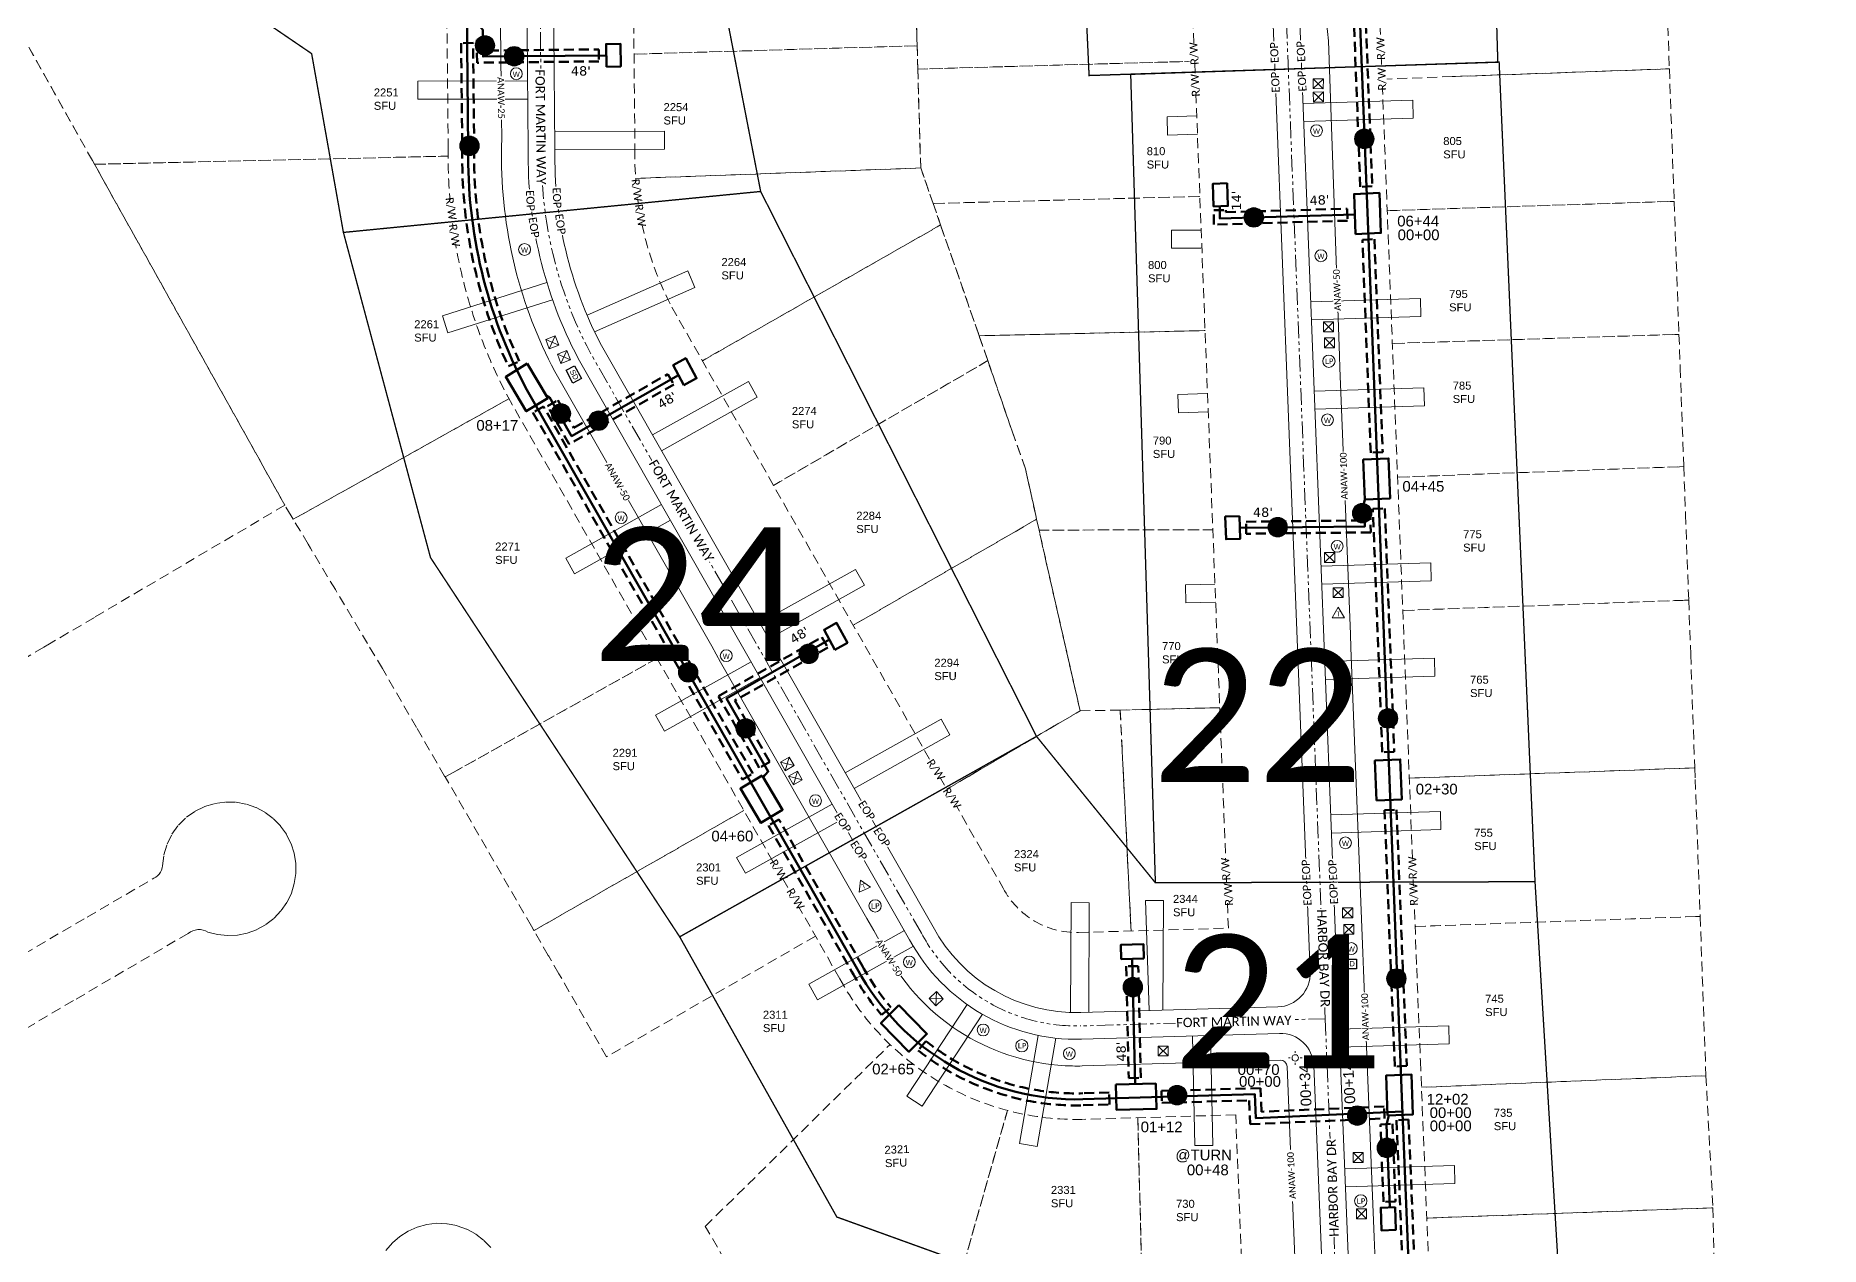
# Model space of a CAD drawing. Header units: inches. Extents: x 0 to 2372193, y 0 to 1426201.
# Drawn here: x 2370092 to 2371429, y 1421693 to 1422600 of the extents above; entities that cross this region are included whole.
import ezdxf
from ezdxf import colors
from ezdxf.entities.mleader import LeaderData, LeaderLine
from ezdxf.enums import TextEntityAlignment as Align
from ezdxf.lldxf.tags import DXFTag
from ezdxf.math import Vec2, Vec3

# ---------------------------------------------------------------- set-up
doc = ezdxf.new("R2010")
doc.units = ezdxf.units.IN
doc.header["$MEASUREMENT"] = 0
doc.linetypes.add('DASHED', pattern=[0.75, 0.5, -0.25])
doc.linetypes.add('PHANTOM2', pattern=[1.25, 0.625, -0.125, 0.125, -0.125, 0.125, -0.125])
for name, color, linetype in [('845CHH', 7, 'Continuous'), ('8645CHH', 7, 'Continuous'), ('ADDRESS', 6, 'Continuous'), ('EOP', 6, 'Continuous'), ('EX PED', 5, 'Continuous'), ('EXIST MH', 20, 'Continuous'), ('ga_clayton', 7, 'Continuous'), ('Grouping_Boundary', 2, 'Continuous'), ('HYDRANT', 7, 'Continuous'), ('INNER DUCT', 7, 'Continuous'), ('LIGHT_POST', 7, 'Continuous'), ('LINE LABELS', 7, 'Continuous'), ('Parcels', 7, 'Continuous'), ('Pedestal', 7, 'Continuous'), ('PROPOSED_BURIED', 5, 'Continuous'), ('REELS BUBBLES', 87, 'Continuous'), ('Right_of_Way', 7, 'Continuous'), ('Storm_Drain_Inlet', 7, 'Continuous'), ('StormDrain', 20, 'Continuous'), ('STREET NAMES', 250, 'Continuous'), ('Water_Meter', 7, 'Continuous')]:
    doc.layers.add(name, color=color, linetype=linetype)
for name, color, linetype, lineweight in [('BURIED CABLE EX', 32, 'BUR', 30), ('CenterLine', 161, 'Continuous', 0), ('DRIVEWAYS', 250, 'Continuous', 20), ('FireHydrant', 150, 'Continuous', 0), ('INNERDUCT', 4, 'Continuous', 53), ('Level 19', 7, 'DASHED', 0), ('Stationing', 7, 'Continuous', 0), ('Transformer', 92, 'Continuous', 0), ('WaterMeter', 252, 'Continuous', 0)]:
    doc.layers.add(name, color=color, linetype=linetype, lineweight=lineweight)
doc.styles.add('Legend', font='calibri.ttf')
doc.styles.add('PROPOSED', font='calibri.ttf')
doc.styles.get("Standard").update_dxf_attribs({"font": 'arial.ttf'})
doc.styles.add('Style-Arial', font='arial.ttf')
tags = doc.linetypes.add('BUR', pattern='A,4.693196,-0.073857,["B",Standard,S=0.5,R=0,X=0,Y=-0.25],-0.553701,4.679246', length=10).pattern_tags.tags
tags[6] = DXFTag(74, 10)

# ---------------------------------------------------------------- blocks, each defined once
blk = doc.blocks.new('_Open90')
at = {"color": 0, "linetype": 'ByBlock', "lineweight": -2}
for p, q in [((0, 0), (-1, 0)), ((-0.5, 0.5), (0, 0)), ((0, 0), (-0.5, -0.5))]:
    blk.add_line(p, q, dxfattribs=at)
blk = doc.blocks.new('8645CHH')
at = {"layer": '8645CHH', "color": 1, "lineweight": 70}
blk.add_lwpolyline([(9.1, -5.9), (-7.9, -5.8), (-7.9, 4.9), (9.1, 4.9)], close=True, dxfattribs=at)
blk = doc.blocks.new('845CHH')
at = {"layer": '845CHH', "color": 1, "lineweight": 90}
blk.add_lwpolyline([(15.8, -10.3), (-14.2, -10.2), (-14.3, 8.8), (15.7, 8.7)], close=True, dxfattribs=at)
blk = doc.blocks.new('FireHydrant')
at = {"layer": 'FireHydrant'}
for points in [[(0, 1.07), (0, 1.44)], [(-1.07, 0), (-1.44, 0)], [(0, -1.07), (0, -1.44)], [(1.07, 0), (1.44, 0)]]:
    blk.add_lwpolyline(points, dxfattribs=at)
blk.add_circle((0, 0), 0.701, dxfattribs=at)
blk = doc.blocks.new('LP')
at = {"layer": 'EXIST MH', "color": 250, "lineweight": 0}
blk.add_circle((0, 0), 4.61, dxfattribs=at)
at = {"layer": 'EXIST MH', "color": 250, "insert": (0.1, 0), "char_height": 4, "width": 6.256, "attachment_point": 5, "style": 'Legend'}
blk.add_mtext('{\\fVerdana|b0|i0|c0|p34;LP}', dxfattribs=at)
blk = doc.blocks.new('EX PED')
at = {"layer": 'EX PED', "color": 5, "lineweight": 0}
blk.add_lwpolyline([(-3.8, 3.7), (3.8, 3.7), (3.8, -3.7), (-3.8, -3.7)], close=True, dxfattribs=at)
for points in [[(-3.8, 3.7), (3.8, -3.7)], [(3.8, 3.7), (-3.8, -3.7)]]:
    blk.add_lwpolyline(points, dxfattribs=at)
blk = doc.blocks.new('StormDrainSymbol')
at = {"layer": 'StormDrain'}
blk.add_lwpolyline([(-1.36, 0.9), (1.36, 0.9), (1.36, -0.9), (-1.36, -0.9)], close=True, dxfattribs=at)
blk.add_text('SD', height=0.998, dxfattribs=at).set_placement((-0.87, -0.44))
blk = doc.blocks.new('Transformer')
at = {"layer": 'Transformer'}
blk.add_lwpolyline([(0, 1.52), (-1.31, -0.76), (1.31, -0.76)], close=True, dxfattribs=at)
blk.add_text('T', height=0.998, dxfattribs=at).set_placement((-0.35, -0.44))
blk = doc.blocks.new('WaterMeter')
at = {"layer": 'WaterMeter'}
blk.add_circle((0, 0), 1.11, dxfattribs=at)
blk.add_text('W', height=0.998, dxfattribs=at).set_placement((-0.66, -0.6))
blk = doc.blocks.new('*U310')
at = {"linetype": 'Continuous', "lineweight": 0, "true_color": 0xffffff}
h = blk.add_hatch(color=7, dxfattribs=at)
h.dxf.hatch_style = 1
h.paths.add_polyline_path([(-0.122, 0, 1), (0.122, 0, 1)])
at = {"color": 0, "linetype": 'ByBlock', "lineweight": -2}
blk.add_circle((0, 0), 0.122, dxfattribs=at)
at = {"color": 0, "linetype": 'ByBlock', "lineweight": -2, "style": 'PROPOSED'}
blk.add_attdef('CCFN', text='', height=0.0844, dxfattribs=at).set_placement((0, 0), align=Align.MIDDLE_CENTER)
at = {"color": 0, "linetype": 'ByBlock', "lineweight": -2, "flags": 104}
blk.add_attdef('CCFA', text='', height=0.0844, dxfattribs=at).set_placement((0.206, 0.09), align=Align.TOP_LEFT)

msp = doc.modelspace()

# ---------------------------------------------------------------- linework, layer by layer
at = {"layer": 'BURIED CABLE EX', "lineweight": 0}
for points in [[(2371071.5, 1422295.2), (2371069.3, 1422351.1), (2371068.9, 1422359.9), (2371060.7, 1422596), (2371059.2, 1422610), (2371052.9, 1422773.2), (2371052.4, 1422784.4), (2371044.4, 1422989.5), (2371044.1, 1422999.7), (2371042.8, 1423036, 0.275736), (2371011.8, 1423083.4), (2371001.4, 1423087.3, 0.44237), (2370932.9, 1423042.4), (2370932.3, 1423031.9, 0.334139), (2370974, 1422980.1, -0.33259), (2370985.3, 1422966.1), (2370991, 1422819.6)], [(2370501.8, 1422823.3, 0.241075), (2370537.9, 1422861.8), (2370540.1, 1422876.5, 0.337278), (2370498.9, 1422933.2), (2370488.2, 1422935.3, 0.52441), (2370426.3, 1422863, -0.233257), (2370423.7, 1422850), (2370400.1, 1422819.6, -0.349384), (2370382, 1422815.1, 0.045097), (2370347.7, 1422827.3, -0.202247), (2370338.4, 1422834.4, 0.574782), (2370237.3, 1422835.1), (2370232.7, 1422825.3, 0.791542), (2370327.9, 1422762.9, -0.278195), (2370343, 1422766.2, -0.321575), (2370439.6, 1422631.2), (2370440.6, 1422539), (2370441, 1422522.4)], [(2370441, 1422522.4), (2370441, 1422522.4, 0.061303), (2370448, 1422439), (2370451, 1422425.6, 0.060537), (2370480.7, 1422348.4), (2370598.3, 1422142.3), (2370605, 1422130.5), (2370714.7, 1421938.2), (2370719.8, 1421929.3), (2370729.2, 1421912.7, 0.269926), (2370868.7, 1421827.8)], [(2370868.7, 1421827.8, 0.011213), (2370876, 1421827.8), (2371024.5, 1421832.2, -0.411969), (2371029.6, 1421827.3), (2371036, 1421671.8)]]:
    msp.add_lwpolyline(points, format="xyb", dxfattribs=at).dxf.unprotected_set("ltscale", 0)
msp.add_lwpolyline([(2371106, 1421424.8), (2371095.4, 1421687.4), (2371094.9, 1421699.4), (2371089.6, 1421829.7), (2371086.9, 1421899.6), (2371086.4, 1421912.6), (2371077.5, 1422141.3), (2371077.1, 1422151.5), (2371071.5, 1422295.2)], dxfattribs=at).dxf.unprotected_set("ltscale", 0)
at = {"layer": 'CenterLine', "color": 7, "linetype": 'PHANTOM2', "lineweight": 0, "ltscale": 20}
msp.add_lwpolyline([(2371058.3, 1421863.2), (2371056.9, 1421898.5), (2371013.4, 1423014.7)], dxfattribs=at)
for points in [[(2371058.3, 1421863.2), (2371024.4, 1421862.2), (2370875.1, 1421857.8, -0.282509), (2370755.5, 1421927.3), (2370506.9, 1422363, -0.12709), (2370470.8, 1422515.2), (2370469.6, 1422631.3, 0.238982), (2370399.6, 1422769.9, 0.237463)], [(2371058.3, 1421863.2), (2371059.6, 1421828.2), (2371087.7, 1421135.5, -0.14542), (2371044.2, 1420958, -0.013028), (2370934.5, 1420776.7, -0.008589), (2370905.4, 1420734.4)]]:
    msp.add_lwpolyline(points, format="xyb", dxfattribs=at)
at = {"layer": 'DRIVEWAYS', "color": 1, "lineweight": 0}
for points in [[(2370460.4, 1422552.5), (2370378.1, 1422552.4), (2370378.1, 1422565.9), (2370460.3, 1422566.1)], [(2371041.6, 1422549.2), (2371123.8, 1422551.7), (2371124.2, 1422538.1), (2371042.1, 1422535.6)], [(2370480.7, 1422528.1), (2370563, 1422528.4), (2370562.9, 1422514.8), (2370480.8, 1422514.6)], [(2370962.4, 1422526.2), (2370940.1, 1422525.5), (2370939.7, 1422539.1), (2370961.9, 1422539.8)], [(2370965.3, 1422440.7), (2370943, 1422440.7), (2370943.1, 1422454.2), (2370965.2, 1422454.2)], [(2370504.9, 1422390.4), (2370580.3, 1422423.7), (2370585.7, 1422411.2), (2370510.5, 1422378.1)], [(2370479, 1422402), (2370400.5, 1422377.2), (2370396.4, 1422390.1), (2370474.8, 1422414.9)], [(2371047.3, 1422400.6), (2371129.6, 1422403.1), (2371130, 1422389.5), (2371047.9, 1422387)], [(2370554, 1422300.7), (2370625.8, 1422340.9), (2370632.4, 1422329), (2370560.7, 1422288.9)], [(2370970.5, 1422318.1), (2370948.2, 1422317.4), (2370947.8, 1422331), (2370970, 1422331.7)], [(2371050, 1422333.6), (2371132.2, 1422336.1), (2371132.6, 1422322.5), (2371050.5, 1422320.1)], [(2370567.4, 1422236.8), (2370495.5, 1422196.7), (2370488.9, 1422208.5), (2370560.7, 1422248.6)], [(2370634.4, 1422159.8), (2370706.2, 1422199.9), (2370712.8, 1422188.1), (2370641.1, 1422148)], [(2371055.1, 1422202.5), (2371137.3, 1422205), (2371137.7, 1422191.5), (2371055.6, 1422189)], [(2370976.1, 1422175.5), (2370953.8, 1422174.8), (2370953.4, 1422188.3), (2370975.5, 1422189)], [(2370634.6, 1422118.9), (2370562.8, 1422078.7), (2370556.2, 1422090.6), (2370627.9, 1422130.6)], [(2371057.8, 1422131), (2371140.1, 1422133.5), (2371140.5, 1422119.9), (2371058.4, 1422117.5)], [(2370698.3, 1422047.6), (2370770.2, 1422087.8), (2370776.7, 1422075.9), (2370705, 1422035.8)], [(2370695.4, 1422012.3), (2370623.6, 1421972.2), (2370617, 1421984), (2370688.7, 1422024.1)], [(2371062.3, 1422015.9), (2371144.6, 1422018.4), (2371145, 1422004.9), (2371062.9, 1422002.4)], [(2370926.3, 1421869.5), (2370923.5, 1421951.9), (2370937, 1421951.8), (2370936.6, 1421869.6)], [(2370867.3, 1421867.8), (2370867.7, 1421950.2), (2370881.3, 1421950.1), (2370880.9, 1421868)], [(2370749.5, 1421917.5), (2370677.6, 1421877.3), (2370671.1, 1421889.2), (2370742.8, 1421929.3)], [(2370801.3, 1421866.5), (2370756, 1421797.6), (2370744.7, 1421805.2), (2370789.9, 1421873.8)], [(2371068.6, 1421855.4), (2371150.9, 1421857.9), (2371151.2, 1421844.3), (2371069.1, 1421841.9)], [(2370856.4, 1421848.6), (2370842.3, 1421767.4), (2370829, 1421769.8), (2370843, 1421850.7)], [(2370972.3, 1421850.6), (2370974, 1421768.3), (2370960.4, 1421768.1), (2370958.7, 1421850.2)], [(2371072.8, 1421750.7), (2371155.1, 1421753.3), (2371155.4, 1421739.8), (2371073.3, 1421737.2)]]:
    msp.add_lwpolyline(points, dxfattribs=at)
at = {"layer": 'EOP', "color": 6, "lineweight": 0}
msp.add_lwpolyline([(2371097.7, 1421135.9), (2371069.6, 1421828.9), (2371066.9, 1421898.9), (2371024.5, 1422988.3)], dxfattribs=at)
for points in [[(2371005.3, 1422966.9), (2371046.9, 1421898.1, -0.417054), (2371022.7, 1421872.1), (2370874.9, 1421867.8, -0.282722), (2370764.2, 1421932.1), (2370515.7, 1422367.7, -0.127245), (2370480.8, 1422515.1), (2370479.6, 1422631.4, 0.1823)], [(2370459.6, 1422631.3), (2370460.8, 1422515.2, 0.12726), (2370498.2, 1422358.1), (2370746.7, 1421922.4, 0.282318), (2370875.4, 1421847.8), (2371023.9, 1421852.2, -0.411379), (2371049.6, 1421828.1), (2371077.8, 1421135.1, -0.14542)]]:
    msp.add_lwpolyline(points, format="xyb", dxfattribs=at)
at = {"layer": 'Grouping_Boundary', "const_width": 1}
msp.add_lwpolyline([(2370854.9, 1423141.9), (2371170.6, 1423154.2), (2371187.6, 1422580.1), (2370881.2, 1422570.1)], close=True, dxfattribs=at)
at = {"layer": 'INNERDUCT'}
for points in [[(2370519.2, 1422585.2), (2370426.9, 1422584.3), (2370426.7, 1422604.4), (2370423, 1422608.8)], [(2370979.2, 1422472.2), (2370979.2, 1422463), (2371080.5, 1422465.9)], [(2370573.4, 1422345.6), (2370493.2, 1422299.9), (2370476.6, 1422329.1), (2370474.3, 1422330.2)], [(2370472.7, 1422326.8), (2370472.7, 1422326.8)], [(2371087.9, 1422252.3), (2371087.1, 1422249.2), (2371087.8, 1422232.1), (2370994.4, 1422231.2)], [(2371091.5, 1422252.5), (2371091.5, 1422252.5)], [(2370636.9, 1422044.2), (2370640.7, 1422048.4), (2370609.4, 1422103.3), (2370686.5, 1422147.3)], [(2370915.7, 1421814.2), (2370913.5, 1421908.1)], [(2370920.2, 1421814.3), (2370920.2, 1421814.3)], [(2371106, 1421790.6), (2371104.1, 1421783.7), (2371106.6, 1421721.8)]]:
    msp.add_lwpolyline(points, dxfattribs=at)
at = {"layer": 'Level 19', "color": 2, "lineweight": 50, "ltscale": 15}
for points in [[(2371084.5, 1422486.7), (2371078.5, 1422642.5), (2371087.4, 1422642.9), (2371093.5, 1422487.1)], [(2370431.2, 1422597), (2370431.3, 1422588.8), (2370513.6, 1422589.7), (2370513.7, 1422580.7), (2370422.4, 1422579.7), (2370422.2, 1422596.9)], [(2371074.9, 1422461.3), (2370974.7, 1422458.4), (2370974.7, 1422469.1), (2370983.7, 1422469.1), (2370983.7, 1422467.7), (2371074.7, 1422470.3)], [(2371092.3, 1422287.4), (2371086.1, 1422447), (2371095.1, 1422447.4), (2371101.3, 1422287.8)], [(2370483, 1422326.8), (2370494.9, 1422306), (2370565.5, 1422346.3), (2370570, 1422338.5), (2370491.5, 1422293.8), (2370475.2, 1422322.4)], [(2370464.3, 1422317.6), (2370621.3, 1422042.4), (2370629.1, 1422046.9), (2370472.1, 1422322.1)], [(2371101, 1422062.9), (2371093.9, 1422245.3), (2371102.9, 1422245.7), (2371110, 1422063.3)], [(2370998.9, 1422235.7), (2371083.1, 1422236.6), (2371082.8, 1422244.4), (2371091.8, 1422244.7), (2371092.4, 1422227.7), (2370999, 1422226.7)], [(2370685.4, 1422141.4), (2370615.6, 1422101.6), (2370641.8, 1422055.7), (2370634, 1422051.3), (2370603.3, 1422105), (2370680.9, 1422149.2)], [(2371110.4, 1421827.4), (2371107.4, 1421900.4), (2371102.7, 1422019.4), (2371111.7, 1422019.7), (2371116.4, 1421900.8), (2371119.4, 1421827.8)], [(2370909.1, 1421902.5), (2370910.9, 1421818.7), (2370919.9, 1421819), (2370918.1, 1421902.7)], [(2370935.8, 1421800.1), (2371001.2, 1421802), (2371001.9, 1421784.1), (2371102.6, 1421788.5), (2371102.3, 1421797.5), (2371010.5, 1421793.5), (2371009.8, 1421811.2), (2370935.6, 1421809.1)], [(2371101.9, 1421725.9), (2371099.6, 1421784), (2371108.6, 1421784.4), (2371110.9, 1421726.3)], [(2371132.1, 1421510.4), (2371120.7, 1421787.6), (2371111.7, 1421787.2), (2371123.1, 1421510)]]:
    msp.add_lwpolyline(points, close=True, dxfattribs=at)
for points in [[(2370410.4, 1422594.4), (2370411.3, 1422515.4, 0.113569), (2370445.9, 1422352.2), (2370454, 1422356, -0.113681), (2370420.3, 1422515.4), (2370419.4, 1422594.5)], [(2370640.9, 1422008), (2370703.4, 1421898.4, 0.051331), (2370725.6, 1421866), (2370732.6, 1421871.7, -0.05155), (2370711.3, 1421902.7), (2370648.7, 1422012.5)], [(2370896.2, 1421808), (2370876.5, 1421807.3, -0.175143), (2370758.7, 1421846.5), (2370753.1, 1421839.4, 0.175067), (2370876.8, 1421798.3), (2370896.5, 1421799)]]:
    msp.add_lwpolyline(points, format="xyb", close=True, dxfattribs=at)
at = {"layer": 'Parcels', "color": 255, "linetype": 'DASHED', "lineweight": 0, "ltscale": 15}
for points in [[(2370531.6, 1422692.9), (2370731.8, 1422746.1), (2370748.1, 1422738), (2370749.9, 1422676.7), (2370752.3, 1422592.4), (2370540.1, 1422586.1)], [(2370960.3, 1422580.8), (2370752.8, 1422574.9), (2370752.1, 1422600.3), (2370749.9, 1422676.7), (2370956.3, 1422681.8)], [(2371097.1, 1422666.1), (2371251.2, 1422672.3), (2371309.4, 1422674.6), (2371312.6, 1422674.7), (2371316.2, 1422575.1), (2371313.2, 1422575), (2371153.5, 1422569.3), (2371100.9, 1422567.4)], [(2370075.4, 1422610.9), (2370134, 1422506.4), (2370135.6, 1422503.6), (2370278.3, 1422248.1), (2370135.5, 1422164), (2370101.8, 1422144.1), (2370097.7, 1422141.7), (2370036.4, 1422105.6)], [(2370400.8, 1422509.7), (2370136.6, 1422503.6), (2370135.6, 1422503.6), (2370134, 1422506.4), (2370075.4, 1422610.9), (2370221.4, 1422614.2), (2370253.6, 1422615), (2370399.7, 1422618.3)], [(2370540.1, 1422586.1), (2370752.3, 1422592.4), (2370752.8, 1422574.9), (2370755, 1422500.8), (2370541.3, 1422493)], [(2370964.2, 1422479.5), (2370764.3, 1422474.2), (2370755, 1422500.8), (2370752.8, 1422574.9), (2370960.3, 1422580.8)], [(2371100.9, 1422567.4), (2371153.5, 1422569.3), (2371313.2, 1422575), (2371316.2, 1422575.1), (2371319.8, 1422475.8), (2371316.7, 1422475.7), (2371104.7, 1422468.8)], [(2370446.3, 1422327.9), (2370287.3, 1422239), (2370284.6, 1422237.5), (2370283, 1422240.2), (2370278.3, 1422248.1), (2370135.6, 1422503.6), (2370136.6, 1422503.6), (2370400.8, 1422509.7)], [(2370541.3, 1422493), (2370755, 1422500.8), (2370764.3, 1422474.2), (2370769.9, 1422458.1), (2370591.3, 1422356.3)], [(2370968.1, 1422378.9), (2370798.8, 1422375.1), (2370769.9, 1422458.1), (2370764.3, 1422474.2), (2370964.2, 1422479.5)], [(2371104.7, 1422468.8), (2371316.7, 1422475.7), (2371319.8, 1422475.8), (2371323.4, 1422376.1), (2371320.4, 1422376), (2371108.6, 1422369.3)], [(2370591.3, 1422356.3), (2370769.9, 1422458.1), (2370798.8, 1422375.1), (2370805.3, 1422356.4), (2370644.6, 1422262.9)], [(2370973.9, 1422229.7), (2370843.7, 1422229.4), (2370833.5, 1422275.4), (2370823.5, 1422303.5), (2370805.3, 1422356.4), (2370798.8, 1422375.1), (2370968.1, 1422378.9)], [(2371108.6, 1422369.3), (2371320.4, 1422376), (2371323.4, 1422376.1), (2371324.4, 1422351), (2371325.1, 1422329.4), (2371327, 1422277), (2371323.9, 1422276.9), (2371112.5, 1422269.1)], [(2370644.6, 1422262.9), (2370805.3, 1422356.4), (2370823.5, 1422303.5), (2370833.5, 1422275.4), (2370839.2, 1422249.9), (2370841.3, 1422240.3), (2370841.9, 1422237.6), (2370704.4, 1422158.1)], [(2370557.3, 1422133.3), (2370405, 1422048), (2370398.5, 1422044.4), (2370398.1, 1422045), (2370377, 1422081.5), (2370351.5, 1422125.6), (2370340.3, 1422144.3), (2370316.2, 1422184.8), (2370297.5, 1422215.9), (2370295.8, 1422218.9), (2370284.6, 1422237.5), (2370287.3, 1422239), (2370446.3, 1422327.9)], [(2371112.5, 1422269.1), (2371323.9, 1422276.9), (2371327, 1422277), (2371328.3, 1422241.2), (2371330.7, 1422176.9), (2371327.6, 1422176.8), (2371116.4, 1422169.2)], [(2370704.4, 1422158.1), (2370841.9, 1422237.6), (2370849.1, 1422205.2), (2370874.5, 1422094), (2370774.5, 1422035.2)], [(2370979.1, 1422096.3), (2370920.8, 1422094.9), (2370904.5, 1422094.5), (2370874.5, 1422094), (2370849.1, 1422205.2), (2370843.7, 1422229.4), (2370843.7, 1422229.4), (2370843.7, 1422229.4), (2370973.9, 1422229.7)], [(2371116.4, 1422169.2), (2371327.6, 1422176.8), (2371330.7, 1422176.9), (2371332.2, 1422136.1), (2371335.2, 1422051.2), (2371335.2, 1422051.2), (2371121.3, 1422043.5)], [(2370622.4, 1422019.3), (2370465.1, 1421929.3), (2370464.7, 1421929.9), (2370463.2, 1421932.5), (2370398.5, 1422044.4), (2370405, 1422048), (2370557.3, 1422133.3)], [(2370774.5, 1422035.2), (2370874.5, 1422094), (2370904.5, 1422094.5), (2370906, 1422064.9), (2370912.7, 1421928.9)], [(2370912.7, 1421928.9), (2370906, 1422064.9), (2370904.5, 1422094.5), (2370920.8, 1422094.9), (2370979.1, 1422096.3)], [(2371121.3, 1422043.5), (2371335.2, 1422051.2), (2371335.2, 1422051.2), (2371335.6, 1422042.6), (2371339.3, 1421939.9), (2371336.1, 1421939.8), (2371125.6, 1421932.3)], [(2370043.7, 1421889), (2370130.2, 1421939.4), (2370180, 1421968.5), (2370181.5, 1421969.3), (2370182.9, 1421970.3), (2370184.1, 1421971.6), (2370185.1, 1421973), (2370185.8, 1421974.5), (2370186.3, 1421976.2), (2370186.5, 1421977.9), (2370187.6, 1421986.1), (2370190, 1421994.1), (2370193.7, 1422001.6), (2370198.6, 1422008.3), (2370204.6, 1422014.2), (2370211.1, 1422018.7), (2370218.2, 1422022.2), (2370225.8, 1422024.5), (2370233.7, 1422025.6), (2370241.7, 1422025.4), (2370249.5, 1422024), (2370256.8, 1422021.4), (2370263.6, 1422017.8), (2370269.7, 1422013.1), (2370275.1, 1422007.6), (2370279.6, 1422001.3), (2370283, 1421994.4), (2370285.3, 1421987.1), (2370286.5, 1421979.6), (2370286.5, 1421972), (2370285.4, 1421964.5), (2370283.2, 1421957.3), (2370279.9, 1421950.4), (2370275.4, 1421944), (2370270.1, 1421938.4), (2370263.9, 1421933.6), (2370257.1, 1421929.9), (2370250.1, 1421927.4), (2370242.7, 1421925.9), (2370235.3, 1421925.5), (2370227.8, 1421926.3), (2370220.6, 1421928.1), (2370218.9, 1421929), (2370217, 1421929.7), (2370215.1, 1421930), (2370213.1, 1421930), (2370211.2, 1421929.7), (2370209.3, 1421929.2), (2370207.5, 1421928.3), (2370205.9, 1421927.2), (2370119.9, 1421876.8), (2370033.1, 1421826)], [(2370676, 1421925.2), (2370519.5, 1421834.7), (2370483.8, 1421896.9), (2370476.1, 1421910.2), (2370475.8, 1421910.7), (2370465.1, 1421929.3), (2370622.4, 1422019.3)], [(2371125.6, 1421932.3), (2371336.1, 1421939.8), (2371339.3, 1421939.9), (2371343.6, 1421820.5), (2371343.6, 1421820.5), (2371130.4, 1421811.8)], [(2370820, 1421794.5), (2370769.2, 1421615.7), (2370768.5, 1421613.1), (2370650.7, 1421609.1), (2370649.8, 1421610.7), (2370643.5, 1421621.8), (2370642.2, 1421623.9), (2370594.3, 1421706.1), (2370593.4, 1421707.5), (2370732, 1421843.9)], [(2371130.4, 1421811.8), (2371343.6, 1421820.5), (2371343.6, 1421820.5), (2371348.9, 1421721.5), (2371348.9, 1421721.5), (2371134.3, 1421713.8)], [(2370917.7, 1421789), (2370922, 1421621.9), (2370922.1, 1421618.2), (2370768.5, 1421613.1), (2370769.2, 1421615.7), (2370820, 1421794.5)], [(2370998, 1421620.7), (2370922.1, 1421618.2), (2370922, 1421621.9), (2370917.7, 1421789)], [(2371134.3, 1421713.8), (2371348.9, 1421721.5), (2371348.9, 1421721.5), (2371351.1, 1421615), (2371138.5, 1421610.7)], [(2370354.1, 1421689.6), (2370358.9, 1421695.3), (2370364.5, 1421700.1), (2370370.8, 1421704.1), (2370377.6, 1421707.1), (2370384.8, 1421709.1), (2370392.2, 1421709.9), (2370399.9, 1421709.6), (2370407.5, 1421708.1), (2370414.7, 1421705.5), (2370421.4, 1421701.8), (2370427.5, 1421697.1), (2370432.8, 1421691.5)]]:
    msp.add_lwpolyline(points, dxfattribs=at)
at = {"layer": 'PROPOSED_BURIED', "color": 10, "lineweight": 60, "ltscale": 6}
for points in [[(2371062.2, 1423063.3, -0.084758), (2371067.8, 1423036.9), (2371069.4, 1422990), (2371089.8, 1422467.5)], [(2371116.2, 1421793.6), (2371006.2, 1421788.8), (2371005.5, 1421806.6), (2370876.6, 1421802.8, -0.281661), (2370707.4, 1421900.5), (2370458.8, 1422336.4, -0.127288), (2370415.8, 1422515.4), (2370414.7, 1422618.8, 0.29879), (2370346.1, 1422744.7), (2370402.4, 1422855.5, -0.997212), (2370562, 1422900.5)], [(2371115.7, 1421804.7), (2371142.7, 1421137.9, -0.144974), (2371091.8, 1420930.6, -0.013036), (2370980.6, 1420746.7, -0.015014), (2370926.9, 1420670.7, -0.005912), (2370909, 1420647.8, -0.015014)]]:
    msp.add_lwpolyline(points, format="xyb", dxfattribs=at)
msp.add_lwpolyline([(2371089.8, 1422467.5), (2371111.9, 1421900.6), (2371115.7, 1421804.7)], dxfattribs=at)
at = {"layer": 'Right_of_Way', "color": 3, "linetype": 'DASHED', "lineweight": 0, "ltscale": 15}
for points in [[(2371084.4, 1422990.5), (2371126.8, 1421901.2), (2371129.6, 1421831.3), (2371157.7, 1421138.6, -0.144888)], [(2370539.6, 1422631.7), (2370540.8, 1422514.8, 0.12719), (2370568.4, 1422396.5), (2370816.8, 1421961.1, 0.284943), (2370873.3, 1421927.8), (2370985.6, 1421931.1), (2370946, 1422947.9, -1.765626)], [(2371017.8, 1421132.4), (2370991.1, 1421791.2), (2370877, 1421787.8, -0.281492), (2370694.3, 1421893.2), (2370445.6, 1422329.1, -0.127297), (2370400.8, 1422515.4), (2370399.6, 1422631, 0.287318)]]:
    msp.add_lwpolyline(points, format="xyb", dxfattribs=at)

# ---------------------------------------------------------------- block references
at = {"layer": '845CHH', "color": 1, "lineweight": 50}
for p, rotation in [((2371090.6, 1422467.5), 272.3453997614127), ((2370459.4, 1422335.3), 121.0452160463047), ((2371097.5, 1422268.5), 272.3453997614127), ((2370635.4, 1422026.7), 121.0452160463047), ((2371106.3, 1422042.9), 272.3453997614127), ((2370742.4, 1421854.8), 134.683123340067), ((2371114.6, 1421806.8), 272.3453997614127), ((2370917.3, 1421804), 181.6954378195075)]:
    msp.add_blockref('845CHH', p, dxfattribs=dict(at, rotation=rotation))
at = {"layer": '8645CHH', "color": 1, "lineweight": 50}
for p, rotation in [((2370525.1, 1422585.9), 271.1354207083278), ((2370979.2, 1422480.1), 91.95500150197732), ((2370578.3, 1422348.9), 298.4817896526605), ((2370988.5, 1422230.6), 91.95500150197732), ((2370691.4, 1422150.6), 298.4817896526605), ((2370913.1, 1421913.9), 1.53920880023354), ((2371105, 1421712.6), 91.95500150197732)]:
    msp.add_blockref('8645CHH', p, dxfattribs=dict(at, rotation=rotation))
at = {"layer": 'HYDRANT', "lineweight": 35, "xscale": 3.5, "yscale": 3.5, "zscale": 3.5}
msp.add_blockref('FireHydrant', (2371035.8, 1421833.8), dxfattribs=at)
at = {"layer": 'LIGHT_POST', "lineweight": 35}
for p in [(2371061, 1422356), (2370720.8, 1421947.8), (2370830.8, 1421843), (2371084.9, 1421726.6)]:
    msp.add_blockref('LP', p, dxfattribs=at)
at = {"layer": 'Pedestal', "lineweight": 35}
for p, rotation in [((2371053, 1422563.9), 359.1559067511963), ((2371053.1, 1422554), 1.278358418100945), ((2370478.8, 1422370.1), 20.55389228791241), ((2370487.5, 1422359.1), 20.55389228791241), ((2370654.9, 1422054.2), 29.70132953797674), ((2370661.1, 1422043.7), 29.70132953797674), ((2370766.6, 1421878.2), 43.44719820708565), ((2370766.6, 1421878.2), 43.44719820708565)]:
    msp.add_blockref('EX PED', p, dxfattribs=dict(at, rotation=rotation))
for p in [(2371060.7, 1422381.8), (2371061.4, 1422369.7), (2371061.6, 1422208.8), (2371068, 1422182.5), (2371075.1, 1421942.5), (2371075.9, 1421930.2), (2370936.7, 1421839), (2370936.7, 1421839), (2371082.9, 1421759.2), (2371085.4, 1421717)]:
    msp.add_blockref('EX PED', p, dxfattribs=at)
at = {"layer": 'REELS BUBBLES', "color": 250, "lineweight": 0, "xscale": 60, "yscale": 60, "zscale": 60}
for p, values in [((2370428.3, 1422592.6), {'CCFN': '807'}), ((2370450.2, 1422584.5), {'CCFN': '57'}), ((2371087.5, 1422522.6), {'CCFN': '11'}), ((2370416.7, 1422517.4), {'CCFN': '508'}), ((2371004.7, 1422463.8), {'CCFN': '51'}), ((2370485.3, 1422316.8), {'CCFN': '806'}), ((2370513.4, 1422311.4), {'CCFN': '56'}), ((2371022.6, 1422231.6), {'CCFN': '50'}), ((2370671, 1422136.7), {'CCFN': '55'}), ((2370580.7, 1422122.8), {'CCFN': '508'}), ((2370623.8, 1422080.8), {'CCFN': '805'}), ((2371105.3, 1422088.3), {'CCFN': '302'}), ((2371111.6, 1421893.3), {'CCFN': '302'}), ((2370914, 1421886.9), {'CCFN': '49'}), ((2370947.2, 1421805.9), {'CCFN': '508'}), ((2371082.2, 1421790.6), {'CCFN': '10'}), ((2371104.4, 1421766.4), {'CCFN': '48'})]:
    msp.add_blockref('*U310', p, dxfattribs=at).add_auto_attribs(values)
at = {"layer": 'Storm_Drain_Inlet', "lineweight": 35, "xscale": 4, "yscale": 4, "zscale": 4, "rotation": 298.1495993399128}
msp.add_blockref('StormDrainSymbol', (2370494.9, 1422346.1), dxfattribs=at)
at = {"layer": 'Storm_Drain_Inlet', "lineweight": 35, "xscale": 4, "yscale": 4, "zscale": 4}
msp.add_blockref('StormDrainSymbol', (2371076.2, 1421904.2), dxfattribs=at)
at = {"layer": 'Transformer', "lineweight": 35, "xscale": 3.5, "yscale": 3.5, "zscale": 3.5}
msp.add_blockref('Transformer', (2371068, 1422166.4), dxfattribs=at)
at = {"layer": 'Transformer', "lineweight": 35, "xscale": 3.5, "yscale": 3.5, "zscale": 3.5, "rotation": 23.86523279631395}
msp.add_blockref('Transformer', (2370712, 1421962.3), dxfattribs=at)
at = {"layer": 'Water_Meter', "color": 5, "lineweight": 35, "xscale": 4, "yscale": 4}
for p in [(2370451.8, 1422571.4, 5), (2371051.7, 1422528.8, 5), (2370458, 1422439.7, 5), (2371055, 1422435, 5), (2371059.9, 1422312, 5), (2370530.4, 1422238.7, 5), (2371067.2, 1422217.3, 5), (2370609.2, 1422135.3, 5), (2371070, 1422117.2, 5), (2370676.1, 1422026.6, 5), (2371073.4, 1421995, 5), (2371077.8, 1421915.8, 5), (2370746.4, 1421905.7, 5), (2370801.8, 1421854.8, 5), (2370866.4, 1421837.1, 5)]:
    msp.add_blockref('WaterMeter', p, dxfattribs=at)

# ---------------------------------------------------------------- texts
at = {"layer": 'ADDRESS', "color": 1, "lineweight": 35, "char_height": 6, "attachment_point": 1}
for s, insert in [('2251\\PSFU', (2370345, 1422560.4)), ('2254\\PSFU', (2370562.2, 1422549.4)), ('810\\PSFU', (2370924.4, 1422516.4)), ('805\\PSFU', (2371146.7, 1422524)), ('2264\\PSFU', (2370605.6, 1422433.3)), ('800\\PSFU', (2370925.4, 1422431.1)), ('795\\PSFU', (2371151.1, 1422409.4)), ('2261\\PSFU', (2370375.3, 1422386.7)), ('785\\PSFU', (2371153.8, 1422340.7)), ('2274\\PSFU', (2370658.4, 1422321.7)), ('790\\PSFU', (2370929, 1422299.5)), ('2284\\PSFU', (2370706.7, 1422243.2)), ('2271\\PSFU', (2370436, 1422220.1)), ('775\\PSFU', (2371161.6, 1422229.3)), ('770\\PSFU', (2370935.9, 1422145.5)), ('2294\\PSFU', (2370765.2, 1422133)), ('765\\PSFU', (2371166.8, 1422120.3)), ('2291\\PSFU', (2370524, 1422065.5)), ('755\\PSFU', (2371169.9, 1422005.6)), ('2301\\PSFU', (2370586.6, 1421979.6)), ('2324\\PSFU', (2370824.9, 1421989.6)), ('2344\\PSFU', (2370944.1, 1421956)), ('745\\PSFU', (2371178.1, 1421881.2)), ('2311\\PSFU', (2370636.7, 1421869.2)), ('735\\PSFU', (2371184.6, 1421795.7)), ('2331\\PSFU', (2370852.6, 1421737.9)), ('730\\PSFU', (2370946.4, 1421727.5))]:
    msp.add_mtext(s, dxfattribs=dict(at, insert=insert))
at = {"layer": 'ADDRESS', "color": 1, "lineweight": 35, "insert": (2370727.7, 1421767.9), "char_height": 6, "attachment_point": 1, "rotation": 2.1329}
msp.add_mtext('2321\\PSFU', dxfattribs=at)
at = {"layer": 'Grouping_Boundary', "style": 'PROPOSED'}
for s, p in [('24', (2370508.7, 1422131.4)), ('22', (2370928.4, 1422040.5)), ('21', (2370944, 1421826.1))]:
    msp.add_text(s, height=100, dxfattribs=at).set_placement(p)
at = {"layer": 'INNER DUCT', "char_height": 7, "width": 12.108, "attachment_point": 5, "style": 'Legend'}
for s, insert, rotation in [("\\pxqc;{\\fVerdana|b0|i0|c0|p34;48'}", (2370500.2, 1422573.5), 0.1314), ("\\pxqc;{\\fVerdana|b0|i0|c0|p34;14'}", (2370991.7, 1422476.3), 89.8842), ("\\pxqc;{\\fVerdana|b0|i0|c0|p34;48'}", (2371053.9, 1422476.7), 2.5287), ("\\pxqc;{\\fVerdana|b0|i0|c0|p34;48'}", (2370564.9, 1422326.7), 31.3441), ("\\pxqc;{\\fVerdana|b0|i0|c0|p34;48'}", (2371011.5, 1422242.7), 0.0669), ("\\pxqc;{\\fVerdana|b0|i0|c0|p34;48'}", (2370664.1, 1422150.6), 32), ("\\pxqc;{\\fVerdana|b0|i0|c0|p34;48'}", (2370905.3, 1421838.5), 91)]:
    msp.add_mtext(s, dxfattribs=dict(at, insert=insert, rotation=rotation))
at = {"layer": 'Stationing', "color": 7, "lineweight": 35, "style": 'Style-Arial'}
for s, rotation, p in [('06+44', 0, (2371127.9, 1422461)), ('00+00', 0, (2371128.2, 1422450.7)), ('08+17', 0, (2370437.6, 1422307.9)), ('04+45', 0, (2371131.8, 1422262.2)), ('02+30', 0, (2371141.8, 1422035.3)), ('04+60', 0, (2370613.8, 1422000.1)), ('02+65', 0, (2370734.3, 1421825.5)), ('00+70', 0, (2371008.3, 1421825.1)), ('00+00', 0, (2371009.3, 1421816.2)), ('00+34', 92.4441, (2371043.3, 1421813.3)), ('00+14', 92.9768, (2371076, 1421815.1)), ('12+02', 0, (2371150, 1421802.9)), ('00+00', 0, (2371152.2, 1421792.8)), ('01+12', 0, (2370935.6, 1421782.1)), ('00+00', 0, (2371152.3, 1421782.9)), ('@TURN', 0, (2370967.1, 1421761.1)), ('00+48', 0, (2370970.2, 1421749.9))]:
    e = msp.add_text(s, height=8, rotation=rotation, dxfattribs=at)
    e.set_placement(p, align=Align.MIDDLE_CENTER)
    e.dxf.unprotected_set("ltscale", 0)

# ---------------------------------------------------------------- leaders
at = {"layer": 'ga_clayton'}
ml = msp.add_multileader_mtext('Standard', dxfattribs=at)
ml.set_content('\\pxt10;NOTE: 749-772 UNITS COUNTS FOR\\P\\ptz;ENERGIZED EXISTING FBT FOR \\PADDRESS 748 (51995432)', color=256)
ml.set_leader_properties(color=256, linetype='ByLayer', lineweight=30)
ml.set_arrow_properties(name='OPEN90')
ml.build(insert=Vec2(0, 0))
ml.multileader.update_dxf_attribs({"leader_type": 2, "dogleg_length": 0.36, "arrow_head_size": 22.6, "scale": 5})
ctx = ml.context
ctx.base_point, ctx.scale, ctx.char_height, ctx.arrow_head_size, ctx.landing_gap_size, ctx.plane_origin = Vec3(2370638.2, 1425758.3), 5, 5.278, 22.6, 0.203, Vec3(2370622, 1425682.5)
notes = []
notes.append((ctx, [(0, (0, 0, 0), (0, 0), (1, 0), 1, [])]))
ctx.mtext.insert, ctx.mtext.width, ctx.mtext.defined_height, ctx.mtext.flow_direction = Vec3(2370638.4, 1425760.9), 154.065, 53.2, 5
ml = msp.add_multileader_mtext('Standard', dxfattribs=at)
ml.set_content('\\pxt10;NOTE: 773-778 UNITS COUNTS FOR\\P\\ptz;ENERGIZED EXISTING FBT FOR \\PADDRESS 788 (51991809)', color=256)
ml.set_leader_properties(color=256, linetype='ByLayer', lineweight=30)
ml.set_arrow_properties(name='OPEN90')
ml.build(insert=Vec2(0, 0))
ml.multileader.update_dxf_attribs({"leader_type": 2, "dogleg_length": 0.36, "arrow_head_size": 22.6, "scale": 5})
ctx = ml.context
ctx.base_point, ctx.scale, ctx.char_height, ctx.arrow_head_size, ctx.landing_gap_size, ctx.plane_origin = Vec3(2370772.5, 1425436.3), 5, 5.278, 22.6, 0.203, Vec3(2370756.3, 1425360.5)
notes.append((ctx, [(0, (0, 0, 0), (0, 0), (1, 0), 1, [])]))
ctx.mtext.insert, ctx.mtext.width, ctx.mtext.defined_height, ctx.mtext.flow_direction = Vec3(2370772.7, 1425438.9), 154.065, 53.2, 5
for ctx, leaders in notes:
    for number, flags, end, landing, length, lines in leaders:
        leader = LeaderData()
        leader.index, (leader.has_last_leader_line, leader.has_dogleg_vector, leader.attachment_direction) = number, flags
        leader.last_leader_point, leader.dogleg_vector, leader.dogleg_length = Vec3(end), Vec3(landing), length
        for number, points, colour, breaks in lines:
            line = LeaderLine()
            line.index, line.vertices, line.color, line.breaks = number, Vec3.list(points), colors.encode_raw_color(colour), breaks
            leader.lines.append(line)
        ctx.leaders.append(leader)

# ---------------------------------------------------------------- next in the draw order: texts
at = {"layer": 'BURIED CABLE EX', "ltscale": 12, "char_height": 5, "attachment_point": 5, "line_spacing_factor": 0.6, "style": 'Legend', "bg_fill": 3, "box_fill_scale": 1.1, "bg_fill_color": 256, "bg_fill_transparency": 0}
for s, insert, width, rotation in [('ANAW-25', (2370440.4, 1422553.3), 31.381, 270.9475), ('ANAW-50', (2370527.7, 1422265.7), 31.381, 298.7826), ('ANAW-50', (2370731.3, 1421908.9), 31.381, 301.88), ('ANAW-100', (2371033, 1421745.7), 37.55, 93.018)]:
    msp.add_mtext(s, dxfattribs=dict(at, insert=insert, width=width, rotation=rotation))
at = {"layer": 'BURIED CABLE EX', "char_height": 5, "attachment_point": 5, "style": 'Legend', "bg_fill": 3, "box_fill_scale": 1.1, "bg_fill_color": 256, "bg_fill_transparency": 0}
for s, insert, width, rotation in [('ANAW-50', (2371067.1, 1422409.3), 31.381, 92), ('ANAW-100', (2371072.2, 1422270), 35.373, 91.6369), ('ANAW-100', (2371088.2, 1421864.7), 35.373, 91.4178)]:
    msp.add_mtext(s, dxfattribs=dict(at, insert=insert, width=width, rotation=rotation))

# ---------------------------------------------------------------- next in the draw order: linework, layer by layer
at = {"layer": 'Grouping_Boundary', "const_width": 1}
for points in [[(2370075.8, 1422891.8), (2370313.2, 1422983.2), (2370599.6, 1423074.6), (2370707.7, 1422842.3), (2370582.8, 1422752.1), (2370635, 1422483.2), (2370322.2, 1422452.5), (2370298.4, 1422586.5), (2370119.1, 1422708.7)], [(2370912.4, 1422571), (2371188.6, 1422580.2), (2371215.5, 1421965.9), (2370930.9, 1421965.1)], [(2370322.2, 1422452.5), (2370635, 1422483.2), (2370841.8, 1422074.8), (2370574.3, 1421924.6), (2370387.5, 1422208.8)], [(2371215.5, 1421965.9), (2370930.9, 1421965.1), (2370841.8, 1422074.8), (2370574.3, 1421924.6), (2370692.1, 1421714.6), (2370826.7, 1421666), (2370828.4, 1421615.1), (2371236.1, 1421624.6)]]:
    msp.add_lwpolyline(points, close=True, dxfattribs=at)

# ---------------------------------------------------------------- next in the draw order: block references
at = {"layer": 'REELS BUBBLES', "color": 250, "lineweight": 0, "xscale": 60, "yscale": 60, "zscale": 60}
msp.add_blockref('*U310', (2371085.9, 1422242.1), dxfattribs=at).add_auto_attribs({'CCFN': '822'})

# ---------------------------------------------------------------- next in the draw order: texts
at = {"layer": 'LINE LABELS', "char_height": 6, "attachment_point": 5, "style": 'Legend', "bg_fill": 3, "box_fill_scale": 1.1, "bg_fill_color": 256, "bg_fill_transparency": 0}
for s, insert, width, rotation in [('\\pxqc;R/W', (2370960, 1422586.6), 11.311, 93.5354), ('\\pxqc;R/W', (2370961, 1422562.8), 11.311, 93.5354), ('\\pxqc;EOP', (2371020.9, 1422565.1), 15.519, 92.7248), ('\\pxqc;EOP', (2371040.9, 1422565.9), 15.519, 93.1646), ('\\pxqc;R/W', (2371100.9, 1422567.4), 11.311, 91.5102), ('\\pxqc;R/W', (2370544.7, 1422465.2), 11.311, 278.9361), ('\\pxqc;EOP', (2370465.1, 1422456.2), 15.519, 278.8531), ('\\pxqc;EOP', (2370484.9, 1422458.7), 15.519, 278.4133), ('\\pxqc;R/W', (2370405.3, 1422450.2), 11.311, 278.7945), ('\\pxqc;R/W', (2370778.3, 1422028.4), 11.311, 303.6545), ('\\pxqc;EOP', (2370725.9, 1421999.2), 15.519, 302.8439), ('\\pxqc;R/W', (2370985.9, 1421956.4), 11.311, 93.5354), ('\\pxqc;R/W', (2371124.7, 1421956.4), 11.311, 91.5102), ('\\pxqc;R/W', (2370661, 1421952.9), 11.311, 301.6293)]:
    msp.add_mtext(s, dxfattribs=dict(at, insert=insert, width=width, rotation=rotation))
at = {"layer": 'STREET NAMES', "color": 6, "char_height": 7, "attachment_point": 5, "style": 'Legend', "bg_fill": 3, "box_fill_scale": 1, "bg_fill_color": 256, "bg_fill_transparency": 0}
for s, width, insert, rotation in [('\\pxt13;{\\C7;FORT MARTIN WAY}', 87.252, (2370470.1, 1422531.5), 270.7452), ('\\pxt13;{\\C7;FORT MARTIN WAY}', 87.252, (2370575.6, 1422243.9), 300.2272), ('\\pxt13;{\\C7;HARBOR BAY DR}', 73.694, (2371056.9, 1421908.6), 272.2763), ('\\pxt13;{\\C7;FORT MARTIN WAY}', 87.252, (2370989.7, 1421861.1), 1.1844), ('\\pxt13;{\\C7;HARBOR BAY DR}', 73.694, (2371063.8, 1421736.4), 91.8364)]:
    msp.add_mtext_dynamic_manual_height_columns(s, width=width, gutter_width=33.6, heights=[0], dxfattribs=dict(at, insert=insert, rotation=rotation))

# ---------------------------------------------------------------- next in the draw order: texts
at = {"layer": 'LINE LABELS', "char_height": 6, "attachment_point": 5, "style": 'Legend', "bg_fill": 3, "box_fill_scale": 1.1, "bg_fill_color": 256, "bg_fill_transparency": 0}
for s, insert, width, rotation in [('\\pxqc;EOP', (2371020.1, 1422587.3), 15.519, 92.7248), ('\\pxqc;EOP', (2371040, 1422588.1), 15.519, 93.1646), ('\\pxqc;R/W', (2371100, 1422590.3), 11.311, 91.5102), ('\\pxqc;EOP', (2370482.3, 1422478.4), 15.519, 272.6761), ('\\pxqc;R/W', (2370542, 1422484.1), 11.311, 277.7173), ('\\pxqc;R/W', (2370402.7, 1422470.3), 11.311, 278.7945), ('\\pxqc;EOP', (2370462.4, 1422476.4), 15.519, 272.8519), ('\\pxqc;R/W', (2370766.2, 1422049.7), 11.311, 303.6545), ('\\pxqc;EOP', (2370714.5, 1422019.3), 15.519, 302.8439), ('\\pxqc;EOP', (2370708.6, 1421989.2), 15.519, 303.2836), ('\\pxqc;R/W', (2370648.4, 1421974.5), 11.311, 301.6293), ('\\pxqc;R/W', (2370983.8, 1421975.4), 11.311, 93.4332), ('\\pxqc;R/W', (2371123.9, 1421976.3), 11.311, 91.4081), ('\\pxqc;EOP', (2371064.6, 1421956.8), 15.519, 93.1646), ('\\pxqc;EOP', (2371044.7, 1421955.8), 15.519, 92.7248)]:
    msp.add_mtext(s, dxfattribs=dict(at, insert=insert, width=width, rotation=rotation))

# ---------------------------------------------------------------- next in the draw order: texts
at = {"layer": 'LINE LABELS', "char_height": 6, "width": 15.519, "attachment_point": 5, "style": 'Legend', "bg_fill": 3, "box_fill_scale": 1.1, "bg_fill_color": 256, "bg_fill_transparency": 0}
for insert, rotation in [((2370696.6, 1422010.2), 303.2836), ((2371043.9, 1421974.7), 92.6226), ((2371063.9, 1421974.7), 93.0624)]:
    msp.add_mtext('\\pxqc;EOP', dxfattribs=dict(at, insert=insert, rotation=rotation))

doc.saveas('drawing.dxf')
